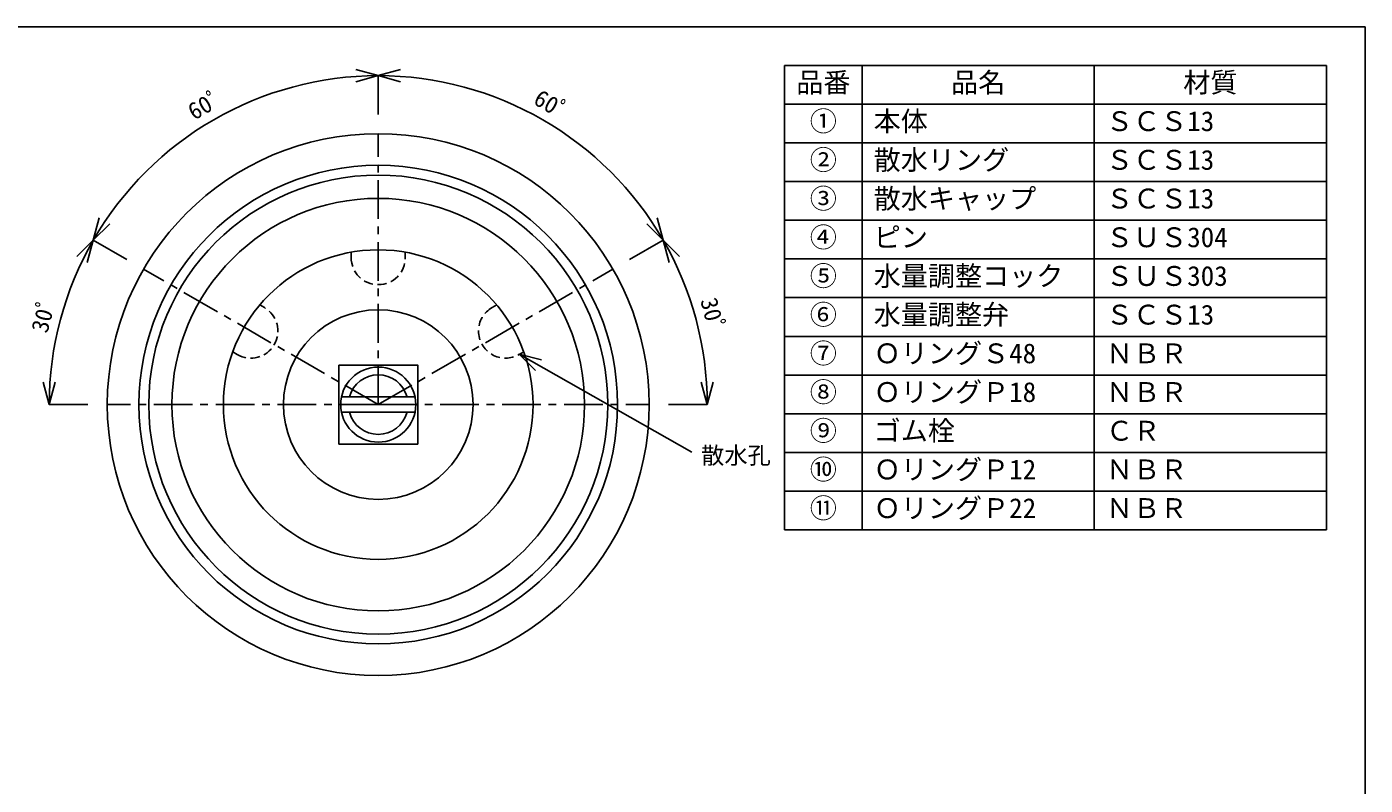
# Model space of a CAD drawing. Units: millimetres, scale not verified. Extents: x -140 to 140, y -97 to 99.
# Drawn here: x -32.9 to 140.1, y 1.1 to 99.1 of the extents above; entities that cross this region are included whole.
import ezdxf
from ezdxf.enums import TextEntityAlignment as Align

# ---------------------------------------------------------------- set-up
doc = ezdxf.new("R2010")
doc.units = ezdxf.units.MM
doc.linetypes.add('CHAIN1', pattern=[8, 5, -1, 1, -1])
doc.linetypes.add('DASHED1', pattern=[1.8, 1.2, -0.6])
doc.layers.add('0-0_図面枠', color=7, linetype='Continuous')
doc.layers.add('0-1_ノズル', color=4, linetype='Continuous')
doc.styles.add('ＭＳ ゴシック', font='')
doc.styles.get('ＭＳ ゴシック').set_extended_font_data('MS Gothic')

msp = doc.modelspace()

# ---------------------------------------------------------------- linework, layer by layer
at = {"layer": '0-0_図面枠', "color": 5}
msp.add_line((-139.949, 99.1), (140.051, 99.1), dxfattribs=at)
msp.add_lwpolyline([(-139.949, 99.1), (-139.949, -96.9), (140.051, -96.9), (140.051, 99.1)], dxfattribs=at)
at = {"layer": '0-1_ノズル', "color": 5}
for p, q in [((-139.949, 99.1), (140.051, 99.1)), ((65.051, 94.1), (65.051, 34.1)), ((65.051, 94.1), (135.051, 94.1)), ((75.051, 94.1), (75.051, 34.1)), ((105.051, 94.1), (105.051, 34.1)), ((135.051, 94.1), (135.051, 34.1)), ((65.051, 89.1), (135.051, 89.1)), ((65.051, 84.1), (135.051, 84.1)), ((65.051, 79.1), (135.051, 79.1)), ((65.051, 74.1), (135.051, 74.1)), ((65.051, 69.1), (135.051, 69.1)), ((65.051, 64.1), (135.051, 64.1)), ((65.051, 59.1), (135.051, 59.1)), ((65.051, 54.1), (135.051, 54.1)), ((65.051, 49.1), (135.051, 49.1)), ((65.051, 44.1), (135.051, 44.1)), ((65.051, 39.1), (135.051, 39.1)), ((65.051, 34.1), (135.051, 34.1))]:
    msp.add_line(p, q, dxfattribs=at)
at = {"layer": '0-1_ノズル'}
for p, q in [((12.548, 92.782), (9.65, 93.558)), ((12.548, 92.782), (15.445, 93.558)), ((12.548, 92.782), (9.65, 92.005)), ((12.548, 92.782), (15.445, 92.005)), ((12.548, 87.782), (12.548, 92.782)), ((12.548, 87.782), (12.548, 92.782)), ((-24.258, 71.532), (-23.482, 74.429)), ((49.354, 71.532), (48.577, 74.429)), ((-24.258, 71.532), (-22.137, 73.653)), ((49.354, 71.532), (47.232, 73.653)), ((-24.258, 71.532), (-26.38, 69.41)), ((-24.258, 71.532), (-25.035, 68.634)), ((-19.928, 69.032), (-24.258, 71.532)), ((-19.928, 69.032), (-24.258, 71.532)), ((45.024, 69.032), (49.354, 71.532)), ((45.024, 69.032), (49.354, 71.532)), ((49.354, 71.532), (51.475, 69.41)), ((49.354, 71.532), (50.13, 68.634)), ((30.738, 56.801), (32.877, 54.697)), ((-29.952, 50.282), (-30.729, 53.179)), ((-29.952, 50.282), (-29.176, 53.179)), ((55.048, 50.282), (54.271, 53.179)), ((55.048, 50.282), (55.824, 53.179)), ((-24.952, 50.282), (-29.952, 50.282)), ((17.293, 51.282), (7.802, 51.282)), ((50.048, 50.282), (55.048, 50.282)), ((17.293, 49.282), (7.802, 49.282))]:
    msp.add_line(p, q, dxfattribs=at)
at = {"layer": '0-1_ノズル', "linetype": 'CHAIN1'}
for q in [(12.548, 85.282), (-17.763, 67.782), (42.859, 67.782), (-22.452, 50.282), (47.548, 50.282)]:
    msp.add_line((12.548, 50.282), q, dxfattribs=at)
at = {"layer": '0-1_ノズル', "color": 7, "linetype": 'DASHED1'}
for p, q in [((9.048, 69.282), (9.048, 69.973)), ((16.048, 69.282), (16.048, 69.973)), ((-2.157, 62.813), (-2.756, 63.158)), ((27.252, 62.813), (27.851, 63.158)), ((-5.657, 56.75), (-6.256, 57.096)), ((30.752, 56.75), (31.351, 57.096))]:
    msp.add_line(p, q, dxfattribs=at)
at = {"layer": '0-1_ノズル', "color": 3}
for p, q in [((7.448, 55.382), (7.448, 45.182)), ((7.448, 45.182), (17.648, 45.182))]:
    msp.add_line(p, q, dxfattribs=at)
at = {"layer": '0-1_ノズル', "color": 5}
msp.add_lwpolyline([(-139.949, 99.1), (-139.949, -96.9), (140.051, -96.9), (140.051, 99.1)], dxfattribs=at)
at = {"layer": '0-1_ノズル', "color": 3}
msp.add_lwpolyline([(7.448, 55.382), (17.648, 55.382), (17.648, 45.182)], dxfattribs=at)
at = {"layer": '0-1_ノズル'}
msp.add_lwpolyline([(53.064, 44.153), (30.738, 56.801), (33.642, 56.048)], dxfattribs=at)
at = {"layer": '0-1_ノズル', "color": 3}
for radius in [35, 30.915, 29.65, 26.65, 20, 12.25]:
    msp.add_circle((12.548, 50.282), radius, dxfattribs=at)
at = {"layer": '0-1_ノズル'}
msp.add_circle((12.548, 50.282), 4.85, dxfattribs=at)
for radius, start, end in [(42.5, 90, 150), (42.5, 30, 90), (42.5, 150, 180), (42.5, 360, 30), (3.85, 15.05465, 164.94535), (3.85, 195.05465, 344.94535)]:
    msp.add_arc((12.548, 50.282), radius, start, end, dxfattribs=at)
at = {"layer": '0-1_ノズル', "color": 7, "linetype": 'DASHED1'}
for centre, start, end in [((12.548, 69.282), 180, 0), ((-3.907, 59.782), 240, 60), ((29.002, 59.782), 120, 300)]:
    msp.add_arc(centre, 3.5, start, end, dxfattribs=at)

# ---------------------------------------------------------------- texts
at = {"layer": '0-1_ノズル', "color": 7, "style": 'ＭＳ ゴシック'}
for s, height, p in [('品番', 2.566, (66.551, 89.85)), ('品名', 2.566, (86.551, 89.85)), ('材質', 2.566, (116.551, 89.85)), ('①', 2.566, (68.301, 84.85)), ('本体', 2.566, (76.551, 84.85)), ('ＳＣＳ13', 2.566, (106.551, 84.85)), ('②', 2.566, (68.301, 79.85)), ('散水リング', 2.566, (76.551, 79.85)), ('ＳＣＳ13', 2.566, (106.551, 79.85)), ('③', 2.566, (68.301, 74.85)), ('散水キャップ', 2.566, (76.551, 74.85)), ('ＳＣＳ13', 2.566, (106.551, 74.85)), ('④', 2.566, (68.301, 69.85)), ('ピン', 2.566, (76.551, 69.85)), ('ＳＵＳ304', 2.566, (106.551, 69.85)), ('⑤', 2.566, (68.301, 64.85)), ('水量調整コック', 2.566, (76.551, 64.85)), ('ＳＵＳ303', 2.566, (106.551, 64.85)), ('⑥', 2.566, (68.301, 59.85)), ('水量調整弁', 2.566, (76.551, 59.85)), ('ＳＣＳ13', 2.566, (106.551, 59.85)), ('⑦', 2.566, (68.301, 54.85)), ('ＯリングＳ48', 2.566, (76.551, 54.85)), ('ＮＢＲ', 2.566, (106.551, 54.85)), ('⑧', 2.566, (68.301, 49.85)), ('ＯリングＰ18', 2.566, (76.551, 49.85)), ('ＮＢＲ', 2.566, (106.551, 49.85)), ('⑨', 2.566, (68.301, 44.85)), ('ゴム栓', 2.566, (76.551, 44.85)), ('ＣＲ', 2.566, (106.551, 44.85)), ('散水孔', 2.199, (54.267, 41.954)), ('⑩', 2.566, (68.301, 39.85)), ('ＯリングＰ12', 2.566, (76.551, 39.85)), ('ＮＢＲ', 2.566, (106.551, 39.85)), ('⑪', 2.566, (68.301, 34.85)), ('ＯリングＰ22', 2.566, (76.551, 34.85)), ('ＮＢＲ', 2.566, (106.551, 34.85))]:
    msp.add_text(s, height=height, dxfattribs=at).set_placement(p, align=Align.BOTTOM_LEFT)
for s, rotation, p in [('60ﾟ', 30, (-10.901, 86.396)), ('60ﾟ', 330, (32.099, 88.646)), ('30ﾟ', 285, (53.5, 63.584)), ('30ﾟ', 75, (-29.569, 59.237))]:
    msp.add_text(s, height=2.199, rotation=rotation, dxfattribs=at).set_placement(p, align=Align.BOTTOM_LEFT)

doc.saveas('drawing.dxf')
